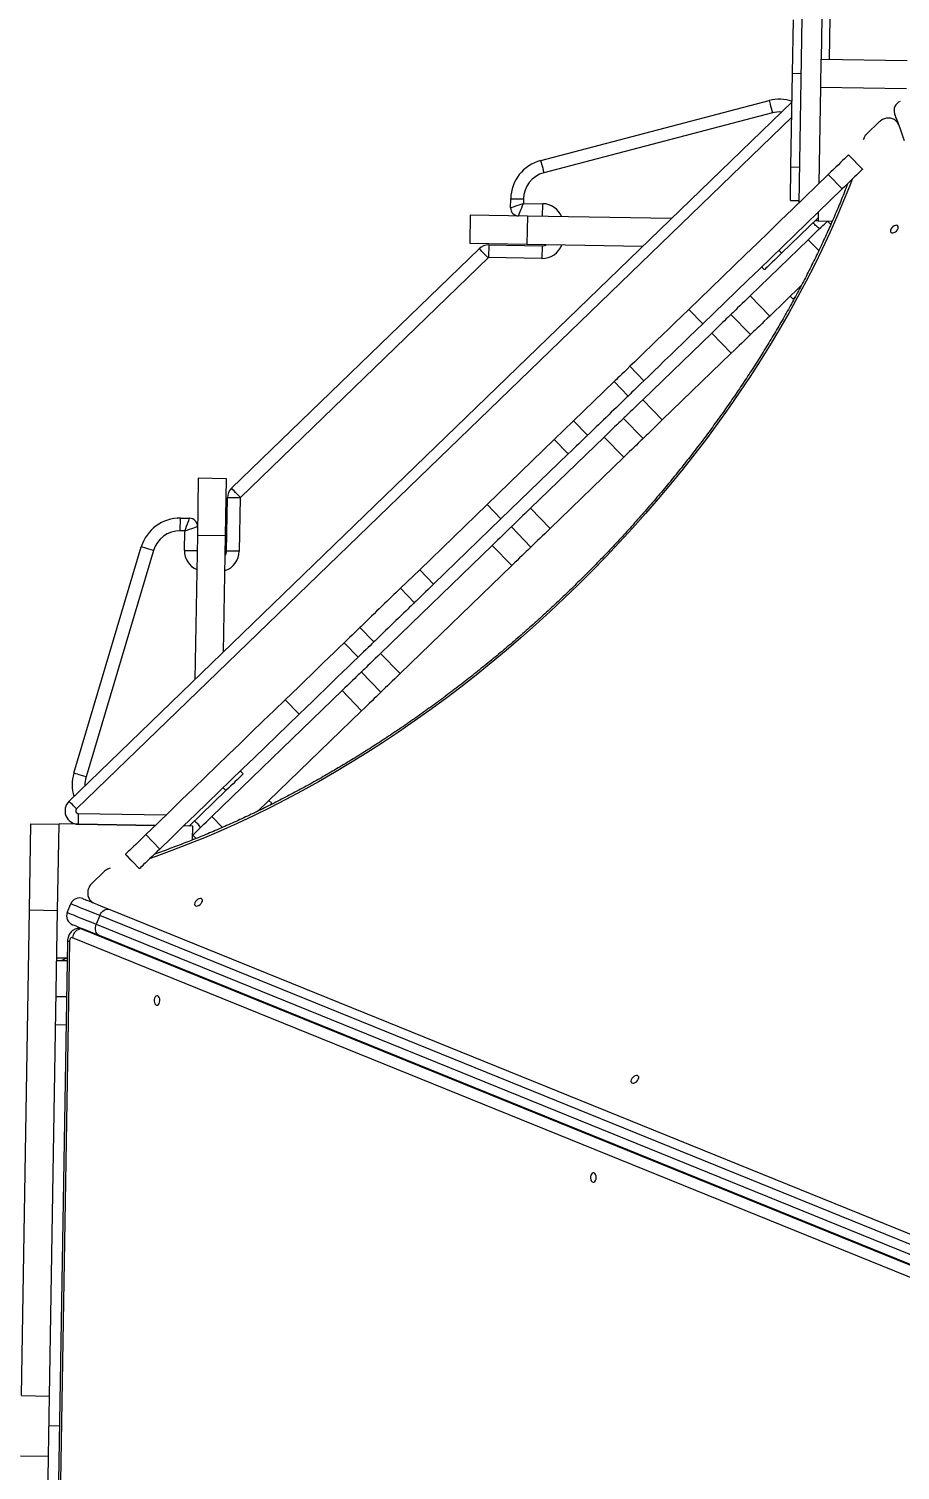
# Model space of a CAD drawing. Header units: millimetres. Extents: x 11861 to 22655, y -2514 to 8239.
# Drawn here: x 17961 to 18612, y 3521 to 4598 of the extents above; entities that cross this region are included whole.
import ezdxf

# ---------------------------------------------------------------- set-up
doc = ezdxf.new("R2010")
doc.units = ezdxf.units.MM
for name, color, linetype in [('DIKOM_ОБЪЕКТ', 7, 'Continuous'), ('DIKOM_РАЗМЕР_ЗОНА', 7, 'Continuous'), ('DIKOM_РАЗМЕР_ОБЪЕКТА', 7, 'Continuous')]:
    doc.layers.add(name, color=color, linetype=linetype)
doc.styles.add('style1', font='arial.ttf', dxfattribs={"width": 0.8})
doc.dimstyles.new('1-50', dxfattribs={"dimtxt": 300, "dimasz": 200, "dimexe": 100, "dimexo": 0, "dimgap": 100, "dimtad": 1, "dimtxsty": 'style1', "dimcen": 200, "dimclrd": 7, "dimclre": 7, "dimclrt": 7, "dimadec": 1, "dimazin": 2, "dimtfac": 1, "dimtmove": 0, "dimatfit": 2, "dimfxl": 0, "dimlwd": 25, "dimlwe": 18, "dimarcsym": 0})

# ---------------------------------------------------------------- blocks, each defined once
blk = doc.blocks.new('*D0')
at = {"layer": 'Defpoints', "color": 0, "transparency": 16777216}
for p in [(18061.1, 8188.6), (12275.6, -890.8), (18591.2, -946.1)]:
    blk.add_point(p, dxfattribs=at)
at = {"layer": 'DIKOM_РАЗМЕР_ЗОНА', "color": 7, "lineweight": 18, "transparency": 16777216}
for p, q in [((18061.1, 8188.6), (12255.4, 8239.3)), ((18591.2, -946.1), (12175.6, -890))]:
    blk.add_line(p, q, dxfattribs=at)
at = {"layer": 'DIKOM_РАЗМЕР_ЗОНА', "color": 7, "lineweight": 25, "transparency": 16777216}
blk.add_line((12353.7, 8038.5), (12277.3, -690.8), dxfattribs=at)
at = {"layer": 'DIKOM_РАЗМЕР_ЗОНА', "color": 7, "transparency": 16777216}
for points in [[(12320.3, 8038.8), (12387, 8038.2), (12355.4, 8238.5)], [(12244, -690.6), (12310.6, -691.1), (12275.6, -890.8)]]:
    blk.add_solid(points, dxfattribs=at)
at = {"layer": 'DIKOM_РАЗМЕР_ЗОНА', "color": 7, "transparency": 16777216, "insert": (12062.3, 3676), "char_height": 300, "attachment_point": 5, "rotation": 89.4989, "style": 'style1'}
blk.add_mtext('9150', dxfattribs=at)
blk = doc.blocks.new('*D3')
at = {"layer": 'Defpoints', "color": 0, "transparency": 16777216}
for p in [(18687.3, 6652.8), (13004.5, 524), (18586.1, 524)]:
    blk.add_point(p, dxfattribs=at)
at = {"layer": 'DIKOM_РАЗМЕР_ОБЪЕКТА', "color": 7, "lineweight": 18, "transparency": 16777216}
for p, q in [((18687.3, 6652.8), (12904.5, 6652.8)), ((18586.1, 524), (12904.5, 524))]:
    blk.add_line(p, q, dxfattribs=at)
at = {"layer": 'DIKOM_РАЗМЕР_ОБЪЕКТА', "color": 7, "lineweight": 25, "transparency": 16777216}
blk.add_line((13004.5, 6452.8), (13004.5, 724), dxfattribs=at)
at = {"layer": 'DIKOM_РАЗМЕР_ОБЪЕКТА', "color": 7, "transparency": 16777216}
for points in [[(12971.2, 6452.8), (13037.8, 6452.8), (13004.5, 6652.8)], [(12971.2, 724), (13037.8, 724), (13004.5, 524)]]:
    blk.add_solid(points, dxfattribs=at)
at = {"layer": 'DIKOM_РАЗМЕР_ОБЪЕКТА', "color": 7, "transparency": 16777216, "insert": (12751.3, 3588.4), "char_height": 300, "attachment_point": 5, "rotation": 90, "style": 'style1'}
blk.add_mtext('6150', dxfattribs=at)

msp = doc.modelspace()

# ---------------------------------------------------------------- linework, layer by layer
at = {"layer": 'DIKOM_ОБЪЕКТ', "color": 8, "linetype": 'Continuous', "lineweight": 15}
for p, q in [((18569.961, 5244.537), (18558.886, 4575.629)), ((18531.473, 4565.081), (18537.707, 4564.978)), ((18530.933, 4532.429), (17996.371, 4015.28)), ((18530.314, 4495.091), (18536.548, 4494.987)), ((18560.873, 4453.907), (18560.884, 4454.58)), ((18551.107, 4432.54), (18543.192, 4440.721)), ((17997.728, 4011.843), (18063.33, 4010.757)), ((18097.582, 4009.626), (18105.481, 4001.462)), ((18083.806, 3992.415), (18083.166, 3992.426)), ((18000.015, 3925.74), (18804.262, 3599.421)), ((17991.071, 3916.156), (17989.6, 3916.18)), ((18794.046, 3594.174), (17993.384, 3919.037))]:
    msp.add_line(p, q, dxfattribs=at)
at = {"layer": 'DIKOM_ОБЪЕКТ', "color": 7, "linetype": 'Continuous', "lineweight": 15}
for p, q in [((18538.861, 4634.719), (18536.103, 4468.129)), ((18553.859, 4634.47), (18552.887, 4575.728)), ((18531.473, 4565.081), (18532.135, 4605.075)), ((18552.652, 4575.732), (18552.305, 4554.735)), ((18552.652, 4575.732), (18617.056, 4574.666)), ((18530.314, 4495.091), (18531.473, 4565.081)), ((18552.305, 4554.735), (18551.111, 4482.648)), ((18552.305, 4554.735), (18616.708, 4553.668)), ((18531.12, 4543.741), (17990.808, 4021.03)), ((18343.28, 4499.923), (18514.045, 4544.702)), ((18516.454, 4535.512), (18345.69, 4490.733)), ((18595.928, 4528.53), (18587.244, 4520.128)), ((18609.799, 4528.574), (18609.246, 4529.145)), ((18573.397, 4504.208), (18573.38, 4504.192)), ((18583.81, 4493.411), (18573.38, 4504.192)), ((18578.669, 4498.76), (18573.397, 4504.208)), ((18529.901, 4470.094), (18530.314, 4495.091)), ((18568.612, 4478.709), (18558.183, 4489.49)), ((18320.78, 4464.555), (18320.894, 4471.4)), ((18320.894, 4471.4), (18330.392, 4471.243)), ((18330.392, 4471.243), (18330.337, 4467.897)), ((18330.337, 4467.897), (18344.835, 4467.657)), ((18344.678, 4458.159), (18344.835, 4467.657)), ((18529.901, 4470.094), (18536.134, 4469.991)), ((18550.76, 4461.438), (18550.649, 4454.748)), ((18290.685, 4459.053), (18290.337, 4438.055)), ((18333.363, 4458.346), (18290.685, 4459.053)), ((18333.363, 4458.346), (18333.016, 4437.349)), ((18441.007, 4456.564), (18333.363, 4458.346)), ((18523.31, 4430.707), (18550.69, 4457.196)), ((18550.649, 4454.748), (18548.202, 4454.789)), ((18550.649, 4454.748), (18561.188, 4454.574)), ((18557.573, 4454.634), (18560.067, 4452.056)), ((18543.192, 4440.721), (18499.855, 4398.795)), ((18112.207, 4254.935), (18297.343, 4434.011)), ((18290.337, 4438.055), (18333.016, 4437.349)), ((18304.461, 4436.822), (18304.303, 4427.323)), ((18304.461, 4436.822), (18344.313, 4436.162)), ((18333.016, 4437.349), (18419.663, 4435.914)), ((18344.313, 4436.162), (18344.156, 4426.663)), ((18521.224, 4432.864), (18523.31, 4430.707)), ((18303.947, 4427.182), (18118.812, 4248.107)), ((18344.156, 4426.663), (18304.303, 4427.323)), ((18508.356, 4420.415), (18510.442, 4418.259)), ((18538.016, 4406.494), (18514.456, 4383.702)), ((18514.456, 4383.702), (18499.855, 4398.795)), ((18529.77, 4398.518), (18531.856, 4396.362)), ((18464.345, 4377.838), (18453.915, 4388.618)), ((18500.084, 4369.799), (18485.483, 4384.892)), ((18471.114, 4370.991), (18419.532, 4321.089)), ((18485.715, 4355.898), (18471.114, 4370.991)), ((18485.715, 4355.898), (18434.133, 4305.996)), ((18420.419, 4335.343), (18409.99, 4346.124)), ((18398.152, 4334.671), (18367.86, 4305.366)), ((18408.581, 4323.891), (18398.152, 4334.671)), ((18434.133, 4305.996), (18419.532, 4321.089)), ((18367.842, 4305.349), (18353.465, 4291.44)), ((18367.86, 4305.366), (18367.842, 4305.349)), ((18378.272, 4294.568), (18367.842, 4305.349)), ((18378.289, 4294.585), (18367.86, 4305.366)), ((18405.154, 4307.179), (18405.144, 4307.17)), ((18419.745, 4292.077), (18405.144, 4307.17)), ((18419.755, 4292.086), (18405.154, 4307.179)), ((18353.465, 4291.44), (18303.154, 4242.768)), ((18390.766, 4293.26), (18335.723, 4240.01)), ((18363.894, 4280.659), (18353.465, 4291.44)), ((18378.289, 4294.585), (18378.272, 4294.568)), ((18405.368, 4278.167), (18390.766, 4293.26)), ((18419.755, 4292.086), (18419.745, 4292.077)), ((18363.894, 4280.659), (18313.584, 4231.988)), ((18405.368, 4278.167), (18350.324, 4224.917)), ((18087.398, 4262.392), (18086.691, 4219.713)), ((18108.395, 4262.044), (18087.398, 4262.392)), ((18107.688, 4219.366), (18108.395, 4262.044)), ((18108.501, 4208.035), (18109.161, 4247.913)), ((18118.66, 4247.756), (18109.161, 4247.913)), ((18118.66, 4247.756), (18118, 4207.878)), ((18303.154, 4242.768), (18252.844, 4194.097)), ((18313.584, 4231.988), (18303.154, 4242.768)), ((18350.324, 4224.917), (18335.723, 4240.01)), ((18073.9, 4223.11), (18074.057, 4232.608)), ((18077.245, 4223.054), (18073.9, 4223.11)), ((18074.057, 4232.608), (18080.902, 4232.495)), ((18077.005, 4208.556), (18077.245, 4223.054)), ((18313.584, 4231.988), (18263.274, 4183.316)), ((18335.953, 4211.013), (18321.351, 4226.106)), ((18086.691, 4219.713), (18084.909, 4112.065)), ((18107.688, 4219.366), (18086.691, 4219.713)), ((18106.254, 4132.715), (18107.688, 4219.366)), ((17994.401, 4041.99), (18044.809, 4211.179)), ((18053.914, 4208.466), (18003.506, 4039.277)), ((18077.005, 4208.556), (18086.504, 4208.399)), ((18118, 4207.878), (18108.501, 4208.035)), ((18306.982, 4212.205), (18223.593, 4131.533)), ((18321.584, 4197.112), (18306.982, 4212.205)), ((18321.584, 4197.112), (18238.194, 4116.44)), ((18252.844, 4194.097), (18238.467, 4180.188)), ((18263.274, 4183.316), (18252.844, 4194.097)), ((18238.467, 4180.188), (18238.449, 4180.171)), ((18248.878, 4169.39), (18238.449, 4180.171)), ((18248.896, 4169.407), (18238.467, 4180.188)), ((18248.896, 4169.407), (18248.878, 4169.39)), ((18218.587, 4140.085), (18208.157, 4150.866)), ((18206.749, 4128.632), (18196.319, 4139.413)), ((18238.194, 4116.44), (18223.593, 4131.533)), ((18223.823, 4102.536), (18209.221, 4117.629)), ((18194.851, 4103.727), (18097.582, 4009.626)), ((18162.823, 4086.138), (18152.393, 4096.918)), ((18209.453, 4088.634), (18194.851, 4103.727)), ((18209.453, 4088.634), (18131.993, 4013.697)), ((18120.898, 4041.404), (18118.812, 4043.56)), ((18108.03, 4028.956), (18105.944, 4031.112)), ((18108.03, 4028.956), (18080.65, 4002.467)), ((18140.227, 4021.663), (18142.312, 4019.507)), ((17997.728, 4011.843), (17997.596, 4003.844)), ((17961.278, 3939.788), (17962.344, 4004.191)), ((17962.344, 4004.191), (17983.342, 4003.844)), ((17982.275, 3939.441), (17983.342, 4003.844)), ((17983.345, 4004.078), (17983.342, 4003.844)), ((18055.197, 4002.888), (17983.345, 4004.078)), ((17997.596, 4003.844), (18055.199, 4002.89)), ((18022.656, 4003.428), (18022.416, 4003.433)), ((18055.198, 4002.889), (18022.656, 4003.428)), ((18083.332, 4002.423), (18076.408, 4002.537)), ((18083.161, 3992.137), (18083.332, 4002.423)), ((18058.556, 3985.267), (18048.126, 3996.047)), ((18085.707, 3993.163), (18083.221, 3995.733)), ((18032.929, 3981.345), (18032.911, 3981.328)), ((18038.052, 3976.014), (18032.911, 3981.328)), ((18043.358, 3970.564), (18032.929, 3981.345)), ((18016.781, 3968.247), (18008.096, 3959.846)), ((17989.45, 3937.888), (17992.082, 3944.374)), ((18007.04, 3946.555), (18007.593, 3945.983)), ((18007.617, 3946.016), (18008.27, 3945.36)), ((17955.268, 3576.762), (17961.278, 3939.788)), ((17961.278, 3939.788), (17982.275, 3939.441)), ((17976.265, 3576.414), (17982.275, 3939.441)), ((18013.761, 3935.578), (18011.129, 3929.092)), ((18940.032, 3559.75), (18013.761, 3935.578)), ((18021.362, 3940.048), (18947.633, 3564.22)), ((17999.394, 3926.02), (17998.605, 3926.033)), ((18000.805, 3925.726), (18000.015, 3925.74)), ((18011.129, 3929.092), (18937.4, 3553.263)), ((17989.6, 3916.18), (17977.607, 3191.844)), ((17991.071, 3916.156), (17979.079, 3191.819)), ((18939.737, 3544.761), (18013.466, 3920.589)), ((17981.657, 3902.092), (17989.365, 3901.964)), ((17981.69, 3904.092), (17989.398, 3903.964)), ((17981.21, 3875.096), (17988.918, 3874.968)), ((17980.862, 3854.099), (17988.57, 3853.971)), ((17955.268, 3576.762), (17976.265, 3576.414)), ((17975.519, 3531.397), (17976.265, 3576.414)), ((17983.604, 3554.012), (17975.896, 3554.14)), ((17954.522, 3531.744), (17975.519, 3531.397)), ((17969.509, 3168.37), (17975.519, 3531.397))]:
    msp.add_line(p, q, dxfattribs=at)
at = {"layer": 'DIKOM_ОБЪЕКТ', "color": 7, "linetype": 'Continuous', "lineweight": 15, "flags": 128}
for points in [[(18514.045, 4544.702), (18514.091, 4544.525), (18514.228, 4544.002), (18514.451, 4543.153), (18514.75, 4542.01), (18515.116, 4540.618), (18515.532, 4539.029), (18515.984, 4537.305), (18516.454, 4535.512)], [(18615.275, 4514.615), (18614.016, 4518.039), (18612.862, 4521.18), (18611.816, 4524.025), (18610.882, 4526.563), (18610.066, 4528.784), (18609.369, 4530.679), (18608.796, 4532.239), (18608.347, 4533.459), (18608.025, 4534.334), (18607.832, 4534.861), (18607.767, 4535.037)], [(18573.38, 4504.192), (18573.248, 4504.063), (18572.853, 4503.682), (18572.205, 4503.055), (18571.314, 4502.192), (18570.196, 4501.112), (18568.873, 4499.832), (18567.369, 4498.377), (18565.711, 4496.773), (18563.93, 4495.05), (18562.059, 4493.239), (18560.131, 4491.374), (18558.183, 4489.49)], [(18343.28, 4499.923), (18343.326, 4499.746), (18343.463, 4499.223), (18343.686, 4498.374), (18343.986, 4497.231), (18344.351, 4495.839), (18344.767, 4494.25), (18345.22, 4492.526), (18345.69, 4490.733)], [(18583.81, 4493.411), (18583.677, 4493.283), (18583.283, 4492.901), (18582.634, 4492.274), (18581.743, 4491.412), (18580.626, 4490.331), (18579.303, 4489.051), (18577.799, 4487.596), (18576.141, 4485.992), (18574.36, 4484.269), (18572.488, 4482.458), (18570.561, 4480.594), (18568.612, 4478.709)], [(18558.183, 4489.49), (18549.232, 4480.83), (18540.303, 4472.192), (18531.404, 4463.583), (18522.544, 4455.011), (18513.728, 4446.483), (18504.966, 4438.006), (18496.264, 4429.587), (18487.629, 4421.234), (18479.07, 4412.954), (18470.593, 4404.753), (18462.206, 4396.639), (18453.915, 4388.618)], [(18568.612, 4478.709), (18559.661, 4470.049), (18550.732, 4461.411), (18541.834, 4452.802), (18532.973, 4444.23), (18524.158, 4435.702), (18515.395, 4427.225), (18506.693, 4418.807), (18498.059, 4410.453), (18489.5, 4402.173), (18481.023, 4393.972), (18472.635, 4385.858), (18464.345, 4377.838)], [(18320.78, 4464.555), (18320.925, 4464.606), (18321.357, 4464.757), (18322.061, 4465.003), (18323.016, 4465.337), (18324.194, 4465.749), (18325.559, 4466.226), (18327.068, 4466.754), (18328.677, 4467.317), (18330.337, 4467.897)], [(18326.68, 4458.457), (18326.736, 4458.6), (18326.901, 4459.026), (18327.17, 4459.721), (18327.536, 4460.665), (18327.986, 4461.829), (18328.508, 4463.177), (18329.086, 4464.668), (18329.702, 4466.258), (18330.337, 4467.897)], [(18550.059, 4460.76), (18550.428, 4461.083), (18550.758, 4461.324)], [(18543.192, 4440.721), (18545.239, 4442.701), (18547.244, 4444.64), (18549.166, 4446.5), (18550.967, 4448.242), (18552.609, 4449.832), (18554.06, 4451.235), (18555.29, 4452.425), (18556.274, 4453.376), (18556.991, 4454.07), (18557.427, 4454.492), (18557.573, 4454.634)], [(18605.033, 4448.68), (18604.721, 4447.746), (18604.721, 4446.908), (18605.033, 4446.257), (18605.622, 4445.865), (18606.426, 4445.773), (18607.357, 4445.991), (18608.313, 4446.497), (18609.192, 4447.234), (18609.898, 4448.123), (18610.355, 4449.068), (18610.513, 4449.967), (18610.355, 4450.721), (18609.898, 4451.25), (18609.192, 4451.495), (18608.313, 4451.431), (18607.356, 4451.065), (18606.426, 4450.435), (18605.622, 4449.61), (18605.033, 4448.68)], [(18303.947, 4427.182), (18302.659, 4428.514), (18301.42, 4429.795), (18300.278, 4430.976), (18299.277, 4432.011), (18298.456, 4432.86), (18297.845, 4433.491), (18297.469, 4433.879), (18297.343, 4434.011)], [(18523.31, 4430.707), (18521.469, 4428.927), (18519.668, 4427.184), (18517.942, 4425.514), (18516.326, 4423.952), (18514.855, 4422.528), (18513.557, 4421.272), (18512.458, 4420.21), (18511.582, 4419.362), (18510.947, 4418.747), (18510.564, 4418.377), (18510.442, 4418.259)], [(18499.855, 4398.795), (18497.809, 4396.816), (18495.805, 4394.878), (18493.884, 4393.019), (18492.084, 4391.278), (18490.443, 4389.69), (18488.993, 4388.287), (18487.764, 4387.099), (18486.782, 4386.148), (18486.065, 4385.455), (18485.629, 4385.033), (18485.483, 4384.892)], [(18533.389, 4397.844), (18533.03, 4397.497), (18532.384, 4396.872), (18531.99, 4396.491), (18531.856, 4396.362)], [(18453.915, 4388.618), (18448.826, 4383.695), (18443.86, 4378.891), (18439.031, 4374.219), (18434.349, 4369.689), (18429.827, 4365.315), (18425.476, 4361.105), (18421.306, 4357.071), (18417.329, 4353.224), (18413.554, 4349.571), (18409.99, 4346.124)], [(18485.483, 4384.892), (18485.34, 4384.753), (18484.904, 4384.332), (18484.188, 4383.639), (18483.205, 4382.688), (18481.977, 4381.5), (18480.527, 4380.097), (18478.885, 4378.509), (18477.085, 4376.767), (18475.164, 4374.908), (18473.159, 4372.97), (18471.114, 4370.991)], [(18464.345, 4377.838), (18459.256, 4372.914), (18454.29, 4368.11), (18449.46, 4363.438), (18444.779, 4358.909), (18440.256, 4354.534), (18435.905, 4350.324), (18431.736, 4346.291), (18427.758, 4342.443), (18423.983, 4338.791), (18420.419, 4335.343)], [(18514.456, 4383.702), (18512.41, 4381.723), (18510.407, 4379.785), (18508.485, 4377.926), (18506.686, 4376.185), (18505.044, 4374.597), (18503.594, 4373.194), (18502.366, 4372.006), (18501.383, 4371.055), (18500.666, 4370.362), (18500.231, 4369.94), (18500.084, 4369.799)], [(18500.084, 4369.799), (18499.941, 4369.66), (18499.506, 4369.239), (18498.789, 4368.546), (18497.807, 4367.595), (18496.578, 4366.407), (18495.128, 4365.004), (18493.486, 4363.416), (18491.686, 4361.674), (18489.765, 4359.815), (18487.761, 4357.877), (18485.715, 4355.898)], [(18409.99, 4346.124), (18407.806, 4344.011), (18405.811, 4342.081), (18404.012, 4340.341), (18402.416, 4338.797), (18401.028, 4337.453), (18399.852, 4336.316), (18398.892, 4335.387), (18398.152, 4334.671)], [(18420.419, 4335.343), (18418.235, 4333.23), (18416.241, 4331.3), (18414.442, 4329.56), (18412.846, 4328.016), (18411.457, 4326.673), (18410.281, 4325.535), (18409.321, 4324.606), (18408.581, 4323.891)], [(18408.581, 4323.891), (18408.273, 4323.592), (18407.711, 4323.049), (18406.907, 4322.27), (18405.872, 4321.269), (18404.625, 4320.063), (18403.188, 4318.673), (18401.585, 4317.122), (18399.842, 4315.436), (18397.991, 4313.645), (18396.063, 4311.78), (18394.089, 4309.871), (18392.106, 4307.952), (18390.145, 4306.055), (18388.241, 4304.213), (18386.426, 4302.457), (18384.731, 4300.817), (18383.185, 4299.322), (18381.815, 4297.996), (18380.644, 4296.863), (18379.691, 4295.941), (18378.974, 4295.247), (18378.504, 4294.793), (18378.289, 4294.585)], [(18419.532, 4321.089), (18417.486, 4319.11), (18415.482, 4317.171), (18413.56, 4315.311), (18411.76, 4313.57), (18410.117, 4311.981), (18408.667, 4310.578), (18407.437, 4309.388), (18406.454, 4308.437), (18405.737, 4307.743), (18405.3, 4307.321), (18405.154, 4307.179)], [(18405.144, 4307.17), (18404.997, 4307.027), (18404.56, 4306.605), (18403.843, 4305.911), (18402.859, 4304.96), (18401.63, 4303.77), (18400.18, 4302.367), (18398.538, 4300.778), (18396.737, 4299.037), (18394.816, 4297.178), (18392.812, 4295.239), (18390.766, 4293.26)], [(18434.133, 4305.996), (18432.087, 4304.017), (18430.083, 4302.078), (18428.161, 4300.218), (18426.361, 4298.477), (18424.719, 4296.888), (18423.268, 4295.485), (18422.039, 4294.295), (18421.055, 4293.344), (18420.338, 4292.65), (18419.902, 4292.228), (18419.755, 4292.086)], [(18378.272, 4294.568), (18378.125, 4294.426), (18377.689, 4294.004), (18376.972, 4293.31), (18375.988, 4292.359), (18374.759, 4291.17), (18373.308, 4289.766), (18371.666, 4288.178), (18369.866, 4286.436), (18367.944, 4284.577), (18365.94, 4282.638), (18363.894, 4280.659)], [(18419.745, 4292.077), (18419.598, 4291.934), (18419.162, 4291.512), (18418.444, 4290.818), (18417.461, 4289.867), (18416.231, 4288.677), (18414.781, 4287.274), (18413.139, 4285.685), (18411.339, 4283.944), (18409.417, 4282.085), (18407.413, 4280.146), (18405.368, 4278.167)], [(18118.812, 4248.107), (18117.524, 4249.439), (18116.285, 4250.72), (18115.143, 4251.9), (18114.142, 4252.935), (18113.321, 4253.784), (18112.71, 4254.415), (18112.334, 4254.804), (18112.207, 4254.935)], [(18335.723, 4240.01), (18333.678, 4238.031), (18331.674, 4236.093), (18329.753, 4234.234), (18327.953, 4232.494), (18326.312, 4230.906), (18324.862, 4229.503), (18323.634, 4228.315), (18322.651, 4227.364), (18321.934, 4226.67), (18321.498, 4226.248), (18321.351, 4226.106)], [(18077.245, 4223.054), (18077.959, 4224.896), (18078.645, 4226.667), (18079.277, 4228.299), (18079.831, 4229.73), (18080.286, 4230.904), (18080.624, 4231.776), (18080.832, 4232.314), (18080.902, 4232.495)], [(18077.245, 4223.054), (18079.11, 4223.706), (18080.903, 4224.333), (18082.555, 4224.911), (18084.003, 4225.418), (18085.191, 4225.833), (18086.075, 4226.142), (18086.618, 4226.332), (18086.802, 4226.397)], [(18321.351, 4226.106), (18321.206, 4225.966), (18320.77, 4225.544), (18320.053, 4224.851), (18319.071, 4223.9), (18317.842, 4222.712), (18316.392, 4221.309), (18314.751, 4219.721), (18312.952, 4217.981), (18311.031, 4216.122), (18309.027, 4214.184), (18306.982, 4212.205)], [(18350.324, 4224.917), (18348.279, 4222.938), (18346.275, 4221), (18344.354, 4219.141), (18342.555, 4217.401), (18340.913, 4215.813), (18339.464, 4214.41), (18338.235, 4213.222), (18337.252, 4212.271), (18336.536, 4211.577), (18336.099, 4211.155), (18335.953, 4211.013)], [(18053.914, 4208.466), (18052.137, 4208.995), (18050.43, 4209.504), (18048.856, 4209.973), (18047.476, 4210.384), (18046.344, 4210.721), (18045.502, 4210.972), (18044.984, 4211.126), (18044.809, 4211.179)], [(18335.953, 4211.013), (18335.808, 4210.873), (18335.371, 4210.451), (18334.655, 4209.758), (18333.672, 4208.807), (18332.443, 4207.619), (18330.994, 4206.216), (18329.353, 4204.628), (18327.553, 4202.888), (18325.632, 4201.029), (18323.629, 4199.091), (18321.584, 4197.112)], [(18238.449, 4180.171), (18238.234, 4179.963), (18237.765, 4179.509), (18237.047, 4178.815), (18236.095, 4177.893), (18234.923, 4176.76), (18233.553, 4175.434), (18232.007, 4173.939), (18230.313, 4172.299), (18228.498, 4170.543), (18226.593, 4168.701), (18224.633, 4166.805), (18222.649, 4164.885), (18220.676, 4162.976), (18218.747, 4161.111), (18216.896, 4159.32), (18215.154, 4157.634), (18213.55, 4156.083), (18212.113, 4154.693), (18210.866, 4153.487), (18209.832, 4152.486), (18209.027, 4151.707), (18208.466, 4151.164), (18208.157, 4150.866)], [(18263.274, 4183.316), (18261.228, 4181.337), (18259.224, 4179.398), (18257.302, 4177.539), (18255.502, 4175.798), (18253.86, 4174.209), (18252.409, 4172.806), (18251.18, 4171.616), (18250.196, 4170.665), (18249.479, 4169.971), (18249.043, 4169.549), (18248.896, 4169.407)], [(18248.878, 4169.39), (18248.664, 4169.182), (18248.194, 4168.728), (18247.477, 4168.034), (18246.524, 4167.112), (18245.353, 4165.979), (18243.983, 4164.654), (18242.437, 4163.158), (18240.742, 4161.519), (18238.927, 4159.763), (18237.023, 4157.921), (18235.062, 4156.024), (18233.079, 4154.105), (18231.105, 4152.196), (18229.177, 4150.33), (18227.326, 4148.539), (18225.583, 4146.854), (18223.98, 4145.302), (18222.543, 4143.912), (18221.296, 4142.706), (18220.261, 4141.705), (18219.457, 4140.926), (18218.895, 4140.383), (18218.587, 4140.085)], [(18208.157, 4150.866), (18207.417, 4150.15), (18206.457, 4149.221), (18205.281, 4148.083), (18203.893, 4146.74), (18202.296, 4145.196), (18200.498, 4143.456), (18198.503, 4141.526), (18196.319, 4139.413)], [(18196.319, 4139.413), (18192.755, 4135.965), (18188.98, 4132.313), (18185.003, 4128.465), (18180.833, 4124.432), (18176.482, 4120.222), (18171.96, 4115.847), (18167.278, 4111.318), (18162.448, 4106.646), (18157.483, 4101.842), (18152.393, 4096.918)], [(18218.587, 4140.085), (18217.847, 4139.369), (18216.887, 4138.44), (18215.711, 4137.303), (18214.322, 4135.959), (18212.726, 4134.415), (18210.927, 4132.675), (18208.933, 4130.745), (18206.749, 4128.632)], [(18206.749, 4128.632), (18203.185, 4125.185), (18199.41, 4121.532), (18195.432, 4117.685), (18191.263, 4113.651), (18186.912, 4109.441), (18182.389, 4105.067), (18177.708, 4100.537), (18172.878, 4095.865), (18167.912, 4091.061), (18162.823, 4086.138)], [(18223.593, 4131.533), (18221.547, 4129.553), (18219.543, 4127.615), (18217.622, 4125.756), (18215.822, 4124.015), (18214.18, 4122.427), (18212.73, 4121.024), (18211.502, 4119.835), (18210.519, 4118.885), (18209.803, 4118.192), (18209.367, 4117.77), (18209.221, 4117.629)], [(18209.221, 4117.629), (18209.075, 4117.488), (18208.639, 4117.065), (18207.922, 4116.372), (18206.939, 4115.421), (18205.71, 4114.233), (18204.261, 4112.83), (18202.62, 4111.243), (18200.821, 4109.502), (18198.9, 4107.644), (18196.896, 4105.706), (18194.851, 4103.727)], [(18238.194, 4116.44), (18236.149, 4114.46), (18234.145, 4112.522), (18232.223, 4110.663), (18230.423, 4108.922), (18228.782, 4107.334), (18227.332, 4105.931), (18226.103, 4104.742), (18225.12, 4103.792), (18224.404, 4103.099), (18223.969, 4102.677), (18223.823, 4102.536)], [(18152.393, 4096.918), (18144.103, 4088.898), (18135.716, 4080.784), (18127.239, 4072.583), (18118.68, 4064.303), (18110.045, 4055.95), (18101.343, 4047.531), (18092.581, 4039.054), (18083.765, 4030.526), (18074.905, 4021.954), (18066.006, 4013.345), (18057.077, 4004.707), (18048.126, 3996.047)], [(18223.823, 4102.536), (18223.676, 4102.395), (18223.24, 4101.972), (18222.523, 4101.279), (18221.54, 4100.328), (18220.312, 4099.14), (18218.862, 4097.737), (18217.221, 4096.15), (18215.422, 4094.409), (18213.501, 4092.551), (18211.498, 4090.613), (18209.453, 4088.634)], [(18162.823, 4086.138), (18154.533, 4078.117), (18146.145, 4070.003), (18137.668, 4061.802), (18129.109, 4053.522), (18120.475, 4045.169), (18111.773, 4036.75), (18103.01, 4028.273), (18094.195, 4019.745), (18085.334, 4011.173), (18076.436, 4002.564), (18067.507, 3993.926), (18058.556, 3985.267)], [(18003.506, 4039.277), (18001.73, 4039.806), (18000.022, 4040.315), (17998.448, 4040.784), (17997.068, 4041.195), (17995.936, 4041.533), (17995.095, 4041.783), (17994.576, 4041.938), (17994.401, 4041.99)], [(18120.898, 4041.404), (18120.776, 4041.286), (18120.393, 4040.916), (18119.757, 4040.301), (18118.881, 4039.453), (18117.783, 4038.391), (18116.485, 4037.135), (18115.013, 4035.711), (18113.398, 4034.149), (18111.672, 4032.479), (18109.871, 4030.736), (18108.03, 4028.956)], [(17996.371, 4015.28), (17995.286, 4016.402), (17994.242, 4017.48), (17993.28, 4018.474), (17992.437, 4019.346), (17991.746, 4020.061), (17991.232, 4020.592), (17990.915, 4020.919), (17990.808, 4021.03)], [(18142.312, 4019.507), (18142.179, 4019.378), (18141.785, 4018.997), (18141.138, 4018.371), (18140.871, 4018.112)], [(18083.221, 3995.733), (18083.367, 3995.874), (18083.803, 3996.296), (18084.518, 3996.988), (18085.5, 3997.938), (18086.728, 3999.126), (18088.177, 4000.527), (18089.817, 4002.114), (18091.615, 4003.854), (18093.535, 4005.711), (18095.538, 4007.649), (18097.582, 4009.626)], [(18077.109, 4003.215), (18076.773, 4002.857), (18076.522, 4002.535)], [(18048.126, 3996.047), (18046.178, 3994.162), (18044.25, 3992.298), (18042.378, 3990.487), (18040.597, 3988.764), (18038.94, 3987.16), (18037.435, 3985.705), (18036.112, 3984.425), (18034.995, 3983.344), (18034.104, 3982.482), (18033.455, 3981.855), (18033.061, 3981.473), (18032.929, 3981.345)], [(18058.556, 3985.267), (18056.607, 3983.382), (18054.68, 3981.517), (18052.808, 3979.706), (18051.027, 3977.983), (18049.369, 3976.379), (18047.865, 3974.924), (18046.542, 3973.644), (18045.425, 3972.564), (18044.534, 3971.701), (18043.885, 3971.074), (18043.491, 3970.693), (18043.358, 3970.564)], [(18013.761, 3935.578), (18010.126, 3937.053), (18006.792, 3938.406), (18003.772, 3939.631), (18001.077, 3940.724), (17998.72, 3941.681), (17996.709, 3942.497), (17995.052, 3943.169), (17993.757, 3943.695), (17992.828, 3944.072), (17992.269, 3944.298), (17992.082, 3944.374)], [(18001.2, 3948.229), (18001.374, 3948.158), (18001.894, 3947.947), (18002.758, 3947.597), (18003.963, 3947.108), (18005.503, 3946.483), (18007.373, 3945.724), (18009.566, 3944.835), (18012.072, 3943.818), (18014.881, 3942.678), (18017.982, 3941.42), (18021.362, 3940.048)], [(18090.122, 3945.496), (18090.434, 3946.43), (18090.434, 3947.268), (18090.122, 3947.919), (18089.532, 3948.311), (18088.729, 3948.403), (18087.798, 3948.185), (18086.842, 3947.679), (18085.963, 3946.942), (18085.257, 3946.053), (18084.8, 3945.108), (18084.642, 3944.209), (18084.8, 3943.455), (18085.257, 3942.926), (18085.963, 3942.681), (18086.842, 3942.745), (18087.799, 3943.111), (18088.729, 3943.741), (18089.533, 3944.566), (18090.122, 3945.496)], [(17989.45, 3937.888), (17989.637, 3937.812), (17990.196, 3937.585), (17991.125, 3937.208), (17992.42, 3936.683), (17994.077, 3936.011), (17996.088, 3935.195), (17998.446, 3934.238), (18001.14, 3933.145), (18004.16, 3931.919), (18007.495, 3930.566), (18011.129, 3929.092)], [(18013.761, 3935.578), (18014.37, 3936.805), (18015.147, 3937.907), (18016.061, 3938.842), (18017.078, 3939.574), (18018.158, 3940.075), (18019.26, 3940.326), (18020.342, 3940.317), (18021.362, 3940.048)], [(18013.466, 3920.589), (18010.086, 3921.961), (18006.985, 3923.219), (18004.176, 3924.359), (18001.67, 3925.375), (17999.478, 3926.265), (17997.608, 3927.024), (17996.067, 3927.649), (17994.862, 3928.138), (17993.998, 3928.488), (17993.479, 3928.699), (17993.305, 3928.769)], [(18013.466, 3920.589), (18012.548, 3921.107), (18011.765, 3921.854), (18011.15, 3922.802), (18010.724, 3923.915), (18010.505, 3925.148), (18010.501, 3926.456), (18010.712, 3927.787), (18011.129, 3929.092)], [(17993.384, 3919.037), (17992.975, 3919.125), (17992.562, 3919.061), (17992.167, 3918.848), (17991.809, 3918.498), (17991.508, 3918.027), (17991.277, 3917.46), (17991.129, 3916.826), (17991.071, 3916.156)], [(18058.632, 3872.09), (18058.535, 3873.228), (18058.215, 3874.247), (18057.708, 3875.036), (18057.069, 3875.509), (18056.366, 3875.616), (18055.676, 3875.345), (18055.074, 3874.724), (18054.625, 3873.822), (18054.378, 3872.737), (18054.359, 3871.585), (18054.57, 3870.491), (18054.989, 3869.575), (18055.57, 3868.935), (18056.25, 3868.641), (18056.956, 3868.724), (18057.611, 3869.176), (18058.144, 3869.948), (18058.497, 3870.956), (18058.632, 3872.09)], [(18416.239, 3813.176), (18416.551, 3814.11), (18416.551, 3814.948), (18416.239, 3815.599), (18415.649, 3815.991), (18414.846, 3816.083), (18413.915, 3815.865), (18412.959, 3815.359), (18412.08, 3814.622), (18411.374, 3813.733), (18410.917, 3812.788), (18410.759, 3811.889), (18410.917, 3811.135), (18411.374, 3810.606), (18412.08, 3810.361), (18412.959, 3810.425), (18413.916, 3810.792), (18414.846, 3811.421), (18415.65, 3812.246), (18416.239, 3813.176)], [(18384.749, 3739.77), (18384.652, 3740.908), (18384.332, 3741.927), (18383.825, 3742.716), (18383.186, 3743.189), (18382.483, 3743.296), (18381.794, 3743.025), (18381.192, 3742.404), (18380.742, 3741.502), (18380.495, 3740.417), (18380.476, 3739.265), (18380.687, 3738.171), (18381.106, 3737.255), (18381.687, 3736.615), (18382.368, 3736.321), (18383.074, 3736.404), (18383.728, 3736.856), (18384.261, 3737.628), (18384.614, 3738.636), (18384.749, 3739.77)]]:
    msp.add_lwpolyline(points, dxfattribs=at)
at = {"layer": 'DIKOM_ОБЪЕКТ', "color": 8, "linetype": 'Continuous', "lineweight": 15, "flags": 128}
for points in [[(18610.645, 4527.209), (18610.032, 4528.308), (18609.799, 4528.574)], [(18576.064, 4485.917), (18574.437, 4481.691), (18569.651, 4469.728), (18564.592, 4457.746), (18559.263, 4445.752), (18553.667, 4433.753), (18547.807, 4421.757), (18541.688, 4409.77), (18535.313, 4397.8), (18528.685, 4385.854), (18521.808, 4373.94), (18514.688, 4362.063), (18507.327, 4350.232), (18499.73, 4338.454), (18491.903, 4326.735), (18483.849, 4315.083), (18475.573, 4303.505), (18467.081, 4292.007), (18458.378, 4280.596), (18449.468, 4269.28), (18440.357, 4258.065), (18431.051, 4246.958), (18421.555, 4235.966), (18411.875, 4225.094), (18402.016, 4214.351), (18391.985, 4203.741), (18381.788, 4193.272), (18371.43, 4182.95), (18360.918, 4172.78), (18350.259, 4162.77), (18339.458, 4152.925), (18328.522, 4143.25), (18317.458, 4133.753), (18306.272, 4124.438), (18294.971, 4115.311), (18283.562, 4106.378), (18272.052, 4097.643), (18260.447, 4089.113), (18248.755, 4080.792), (18236.982, 4072.685), (18225.136, 4064.797), (18213.223, 4057.134), (18201.252, 4049.698), (18189.229, 4042.496), (18177.16, 4035.531), (18165.055, 4028.807), (18152.919, 4022.329), (18140.76, 4016.1), (18128.586, 4010.124), (18116.403, 4004.405), (18104.219, 3998.946), (18092.042, 3993.751), (18079.878, 3988.822), (18067.735, 3984.162), (18055.62, 3979.775), (18051.343, 3978.289)], [(18007.593, 3945.983), (18007.85, 3945.742), (18008.928, 3945.093)], [(17998.606, 3926.033), (17998.803, 3926.024), (18000.015, 3925.74)], [(18000.805, 3925.726), (17999.593, 3926.011), (17999.394, 3926.02)]]:
    msp.add_lwpolyline(points, dxfattribs=at)
at = {"layer": 'DIKOM_ОБЪЕКТ', "color": 7, "linetype": 'Continuous', "lineweight": 15}
for centre, radius, start, end in [((18521.654, 4515.683), 30, 71.593848, 104.693698), ((18614.337, 4537.452), 7, 110.18744, 200.18744), ((18350.889, 4470.904), 30, 104.693698, 179.051451), ((18350.889, 4470.904), 20.5, 104.693698, 179.051451), ((18326.779, 4464.456), 6, 179.051451, 269.051451), ((18553.398, 4457.032), 5.001, 121.867632, 134.049435), ((18304.295, 4426.823), 10, 89.051451, 134.046818), ((18344.413, 4442.161), 6, 269.051451, 302.608761), ((18304.295, 4426.823), 0.5, 89.051451, 134.046818), ((18119.16, 4247.747), 10, 134.046818, 179.051451), ((18119.16, 4247.747), 0.5, 134.046818, 179.051451), ((18073.56, 4202.613), 30, 89.051451, 163.409205), ((18073.56, 4202.613), 20.5, 89.051451, 163.409205), ((18080.803, 4226.496), 6, 359.051451, 89.051451), ((18102.502, 4208.134), 6, 325.494142, 359.051451), ((18023.153, 4033.424), 30, 163.409205, 197.134126), ((17997.761, 4013.842), 10, 134.051452, 269.051451), ((18080.718, 3999.761), 4.992, 134.041422, 146.244329), ((17998.569, 3941.742), 7, 67.915462, 157.915462), ((17995.937, 3935.256), 7, 157.915462, 247.915462), ((18000.822, 3918.31), 7.473, 96.198063, 174.413821), ((17991.523, 3893.929), 10, 102.295978, 125.936942)]:
    msp.add_arc(centre, radius, start, end, dxfattribs=at)
at = {"layer": 'DIKOM_ОБЪЕКТ', "color": 8, "linetype": 'Continuous', "lineweight": 15}
for centre, radius, start, end in [((18521.654, 4515.683), 20.5, 85.553073, 104.693698), ((18344.578, 4452.159), 15.5, 21.825448, 89.051451), ((18344.413, 4442.161), 15.5, 269.051451, 340.232388), ((18092.503, 4208.3), 15.5, 179.051451, 246.277455), ((18102.502, 4208.134), 15.5, 287.870515, 359.051451), ((18023.153, 4033.424), 20.5, 163.409205, 182.56108)]:
    msp.add_arc(centre, radius, start, end, dxfattribs=at)
at = {"layer": 'DIKOM_ОБЪЕКТ', "color": 7, "linetype": 'Continuous', "lineweight": 15}
for points, knots in [([(18609.216, 4529.148), (18608.884, 4529.468), (18608.18, 4530.147), (18606.883, 4530.887), (18605.458, 4531.409), (18603.98, 4531.663), (18602.48, 4531.665), (18600.971, 4531.419), (18599.464, 4530.923), (18597.985, 4530.169), (18596.802, 4529.337), (18596.152, 4528.736), (18595.928, 4528.53)], [0, 0, 0, 0, 0.09336274, 0.19824569, 0.30032064, 0.40105637, 0.50202952, 0.60498952, 0.71165367, 0.82311688, 0.93917725, 1, 1, 1, 1]), ([(18610.45, 4527.739), (18610.297, 4527.982), (18610.101, 4528.294), (18609.822, 4528.531), (18609.761, 4528.584)], [0, 0, 0, 0, 0.77779723, 1, 1, 1, 1]), ([(18587.244, 4520.128), (18586.959, 4519.836), (18586.241, 4519.098), (18585.324, 4517.79), (18584.678, 4516.521), (18584.416, 4515.765), (18584.337, 4515.534)], [0, 0, 0, 0, 0.22098591, 0.55867019, 0.86547832, 1, 1, 1, 1]), ([(18572.698, 4482.661), (18571.914, 4480.61), (18569.714, 4474.857), (18565.832, 4465.373), (18561.077, 4454.219), (18556.072, 4443.053), (18550.837, 4431.88), (18545.369, 4420.708), (18539.673, 4409.542), (18533.75, 4398.388), (18527.606, 4387.253), (18521.241, 4376.141), (18514.661, 4365.061), (18507.869, 4354.016), (18500.867, 4343.014), (18493.661, 4332.06), (18486.253, 4321.16), (18478.647, 4310.32), (18470.848, 4299.546), (18462.86, 4288.844), (18454.687, 4278.22), (18446.334, 4267.679), (18437.805, 4257.226), (18429.104, 4246.869), (18420.236, 4236.611), (18411.206, 4226.46), (18402.019, 4216.42), (18392.679, 4206.496), (18383.193, 4196.694), (18373.564, 4187.02), (18363.798, 4177.478), (18353.901, 4168.074), (18343.877, 4158.812), (18333.732, 4149.699), (18323.472, 4140.738), (18313.101, 4131.934), (18302.627, 4123.292), (18292.053, 4114.818), (18281.387, 4106.514), (18270.633, 4098.387), (18259.798, 4090.439), (18248.887, 4082.676), (18237.907, 4075.102), (18226.863, 4067.72), (18215.761, 4060.535), (18204.607, 4053.55), (18193.408, 4046.77), (18182.169, 4040.196), (18170.896, 4033.835), (18159.596, 4027.687), (18148.274, 4021.758), (18136.938, 4016.05), (18125.592, 4010.565), (18114.243, 4005.308), (18102.897, 4000.279), (18091.562, 3995.484), (18080.24, 3990.919), (18068.944, 3986.61), (18060.428, 3983.484), (18055.691, 3981.873), (18054.699, 3981.536)], [0, 0, 0, 0, 0.00974127, 0.02733034, 0.04492015, 0.06251091, 0.08010256, 0.09769534, 0.11528899, 0.13288354, 0.15047922, 0.1680757, 0.18567324, 0.20327168, 0.22087094, 0.23847105, 0.25607188, 0.27367368, 0.29127601, 0.3088791, 0.32648281, 0.34408699, 0.36169183, 0.37929705, 0.39690264, 0.41450869, 0.43211496, 0.4497215, 0.46732826, 0.48493509, 0.50254202, 0.52014895, 0.53775586, 0.55536265, 0.57296926, 0.59057562, 0.60818168, 0.6257874, 0.64339279, 0.66099762, 0.67860199, 0.6962058, 0.71380903, 0.73141152, 0.74901334, 0.76661435, 0.78421455, 0.8018138, 0.81941229, 0.8370098, 0.85460626, 0.87220182, 0.88979625, 0.90738968, 0.92498187, 0.94257324, 0.96016333, 0.97775252, 0.99534052, 1, 1, 1, 1]), ([(17996.371, 4015.28), (17996.244, 4015.135), (17995.985, 4014.838), (17995.778, 4014.27), (17995.739, 4013.673), (17995.875, 4013.098), (17996.169, 4012.584), (17996.606, 4012.175), (17997.145, 4011.901), (17997.537, 4011.862), (17997.728, 4011.843)], [0, 0, 0, 0, 0.12224813, 0.24999685, 0.3777486, 0.49999881, 0.62225282, 0.75000848, 0.87775614, 1, 1, 1, 1]), ([(18021.468, 3971), (18021.035, 3970.858), (18020.074, 3970.542), (18018.664, 3969.777), (18017.547, 3968.963), (18016.951, 3968.406), (18016.781, 3968.247)], [0, 0, 0, 0, 0.25089116, 0.55734897, 0.87377679, 1, 1, 1, 1]), ([(18008.096, 3959.846), (18007.812, 3959.554), (18007.094, 3958.815), (18006.169, 3957.502), (18005.392, 3955.947), (18004.904, 3954.371), (18004.691, 3952.785), (18004.756, 3951.225), (18005.09, 3949.719), (18005.701, 3948.322), (18006.363, 3947.255), (18006.896, 3946.748), (18007.062, 3946.59)], [0, 0, 0, 0, 0.08129937, 0.20553563, 0.3200523, 0.43153757, 0.53940784, 0.64461895, 0.74825337, 0.85108635, 0.95360722, 1, 1, 1, 1]), ([(17998.608, 3926.017), (17998.552, 3926.023), (17997.967, 3926.086), (17996.859, 3925.904), (17995.371, 3925.478), (17994.022, 3924.773), (17992.83, 3923.862), (17991.8, 3922.756), (17990.942, 3921.47), (17990.269, 3920.01), (17989.804, 3918.393), (17989.627, 3917.089), (17989.605, 3916.342), (17989.6, 3916.18)], [0, 0, 0, 0, 0.01125344, 0.11913141, 0.22325158, 0.32495812, 0.42571571, 0.52711762, 0.63087758, 0.73858444, 0.85102774, 0.96776794, 1, 1, 1, 1])]:
    msp.add_open_spline(points, degree=3, knots=knots, dxfattribs=at)
at = {"layer": 'DIKOM_ОБЪЕКТ', "color": 8, "linetype": 'Continuous', "lineweight": 15}
for points, knots in [([(18551.914, 4449.159), (18551.59, 4449.326), (18550.168, 4450.06), (18548.433, 4451.553), (18547.315, 4453.053), (18546.935, 4453.563)], [0, 0, 0, 0, 0.16296993, 0.71570363, 1, 1, 1, 1]), ([(18084.645, 4006.332), (18085.143, 4005.937), (18086.611, 4004.774), (18087.983, 4002.963), (18088.749, 4001.564), (18088.922, 4001.248)], [0, 0, 0, 0, 0.28451714, 0.83856246, 1, 1, 1, 1])]:
    msp.add_open_spline(points, degree=3, knots=knots, dxfattribs=at)

# ---------------------------------------------------------------- dimensions: what is measured, and where the dimension line sits
at = {"layer": 'DIKOM_РАЗМЕР_ЗОНА'}
dim = msp.add_linear_dim(base=(12275.568, -890.835), p1=(18061.067, 8188.565), p2=(18591.204, -946.068), angle=269.498935, text='9150', dimstyle='1-50', dxfattribs=at)
dim.commit()
dim.dimension.update_dxf_attribs({"geometry": '*D0', "text_midpoint": (12315.488, 3673.814), "dimtype": 160})
at = {"layer": 'DIKOM_РАЗМЕР_ОБЪЕКТА'}
dim = msp.add_linear_dim(base=(13004.5, 523.976), p1=(18687.29, 6652.788), p2=(18586.051, 523.976), angle=90, text='6150', dimstyle='1-50', dxfattribs=at)
dim.commit()
dim.dimension.update_dxf_attribs({"geometry": '*D3', "text_midpoint": (13004.5, 3588.382), "dimtype": 160})

doc.saveas('drawing.dxf')
